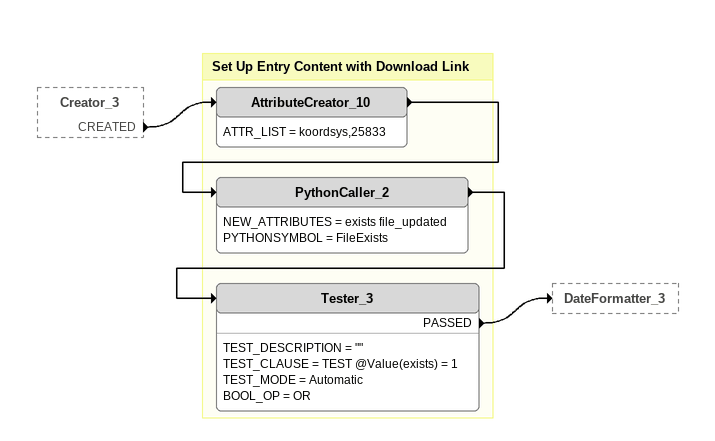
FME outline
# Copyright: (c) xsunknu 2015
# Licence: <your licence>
Creator_3 [outside]
    CREATED -> AttributeCreator_10

Bookmark: Set Up Entry Content with Download Link
AttributeCreator_10
    ATTR_LIST = koordsys,25833
    -> PythonCaller_2
PythonCaller_2
    NEW_ATTRIBUTES = exists file_updated
    PYTHONSYMBOL = FileExists
    -> Tester_3
Tester_3
    TEST_DESCRIPTION = ""
    TEST_CLAUSE = TEST @Value(exists) = 1
    TEST_MODE = Automatic
    BOOL_OP = OR
    PASSED -> DateFormatter_3
